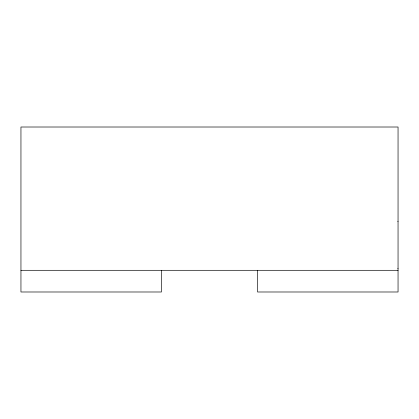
<?xml version="1.0" encoding="UTF-8"?>
<svg xmlns="http://www.w3.org/2000/svg" width="419" height="419" viewBox="0 0 419 419"><rect width="100%" height="100%" fill="white"/><g stroke="black" fill="none" stroke-linecap="round" stroke-linejoin="round"><path stroke-width="0.63" d="M397.767 221.284L398.05 221.284M397.767 268.422L398.05 268.422M20.95 270.307L398.05 270.307M257.58 270.307L257.58 291.991L398.05 291.991L398.05 127.009L20.95 127.009L20.95 291.991L161.42 291.991L161.42 270.307"/></g></svg>
